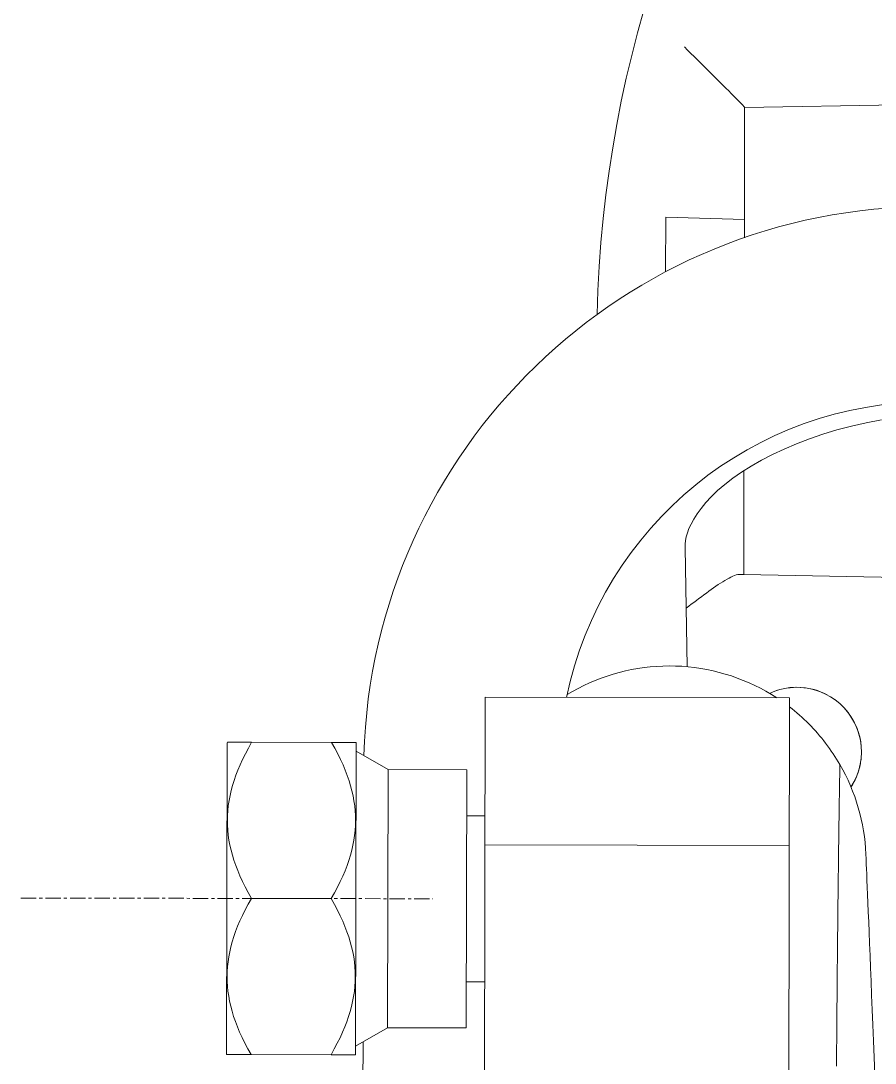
# Model space of a CAD drawing. Extents: x 766778 to 845620, y 133762 to 209800.
# Drawn here: x 786592.4 to 786661.9, y 191372.3 to 191457.1 of the extents above; entities that cross this region are included whole.
import ezdxf

# ---------------------------------------------------------------- set-up
doc = ezdxf.new("R2010")
doc.units = 0
doc.header["$MEASUREMENT"] = 0
doc.linetypes.add('CENTER', pattern=[2, 1.25, -0.25, 0.25, -0.25])
doc.layers.get('0').update_dxf_attribs({"color": 1, "linetype": 'CONTINUOUS'})
doc.layers.add('CENTER_LINES', color=1, linetype='CENTER')
doc.layers.add('LA-4748_SHOWN', color=2, linetype='CONTINUOUS', lineweight=53)

# ---------------------------------------------------------------- blocks, each defined once
blk = doc.blocks.new('ENGINE')
at = {"layer": 'CENTER_LINES', "color": 252, "lineweight": 5}
blk.add_line((945544.7, 206076.657), (945578.212, 206076.481), dxfattribs=at)
at = {"layer": 'LA-4748_SHOWN', "color": 252, "lineweight": 5}
for p, q in [((945598.915, 206145.699), (945599.183, 206145.434)), ((945599.183, 206145.434), (945599.451, 206145.167)), ((945599.451, 206145.167), (945599.72, 206144.899)), ((945599.72, 206144.899), (945599.991, 206144.629)), ((945599.991, 206144.629), (945600.261, 206144.36)), ((945600.261, 206144.36), (945600.53, 206144.091)), ((945600.53, 206144.091), (945600.796, 206143.825)), ((945600.796, 206143.825), (945601.059, 206143.561)), ((945601.059, 206143.561), (945601.318, 206143.302)), ((945601.318, 206143.302), (945601.571, 206143.048)), ((945601.571, 206143.048), (945601.818, 206142.8)), ((945601.818, 206142.8), (945602.058, 206142.558)), ((945602.058, 206142.558), (945602.289, 206142.325)), ((945602.289, 206142.325), (945602.51, 206142.102)), ((945602.51, 206142.102), (945602.721, 206141.888)), ((945602.721, 206141.888), (945602.919, 206141.687)), ((945602.919, 206141.687), (945603.102, 206141.5)), ((945603.102, 206141.5), (945603.27, 206141.328)), ((945603.27, 206141.328), (945603.42, 206141.173)), ((945603.42, 206141.173), (945603.549, 206141.039)), ((945603.549, 206141.039), (945603.655, 206140.928)), ((945603.655, 206140.928), (945603.735, 206140.842)), ((945603.735, 206140.842), (945603.785, 206140.785)), ((945603.747, 206130.16), (945603.802, 206140.761)), ((945603.785, 206140.785), (945603.802, 206140.761)), ((945603.802, 206140.76), (945619.547, 206140.952)), ((945597.355, 206131.849), (945597.332, 206127.405)), ((945603.754, 206131.641), (945597.355, 206131.849)), ((945613.612, 206115.079), (945614.856, 206115.32)), ((945610.076, 206114.153), (945611.218, 206114.494)), ((945611.218, 206114.494), (945612.398, 206114.803)), ((945612.398, 206114.803), (945613.612, 206115.079)), ((945607.92, 206113.385), (945608.975, 206113.782)), ((945608.975, 206113.782), (945610.076, 206114.153)), ((945605.961, 206112.519), (945606.914, 206112.963)), ((945606.914, 206112.963), (945607.92, 206113.385)), ((945604.226, 206111.578), (945605.064, 206112.056)), ((945605.064, 206112.056), (945605.961, 206112.519)), ((945602.733, 206110.593), (945603.448, 206111.089)), ((945603.448, 206111.089), (945604.226, 206111.578)), ((945603.602, 206102.761), (945603.647, 206111.22)), ((945601.5, 206109.595), (945602.083, 206110.093)), ((945602.083, 206110.093), (945602.733, 206110.593)), ((945600.984, 206109.103), (945601.5, 206109.595)), ((945600.144, 206108.156), (945600.533, 206108.622)), ((945600.533, 206108.622), (945600.984, 206109.103)), ((945599.544, 206107.283), (945599.816, 206107.708)), ((945599.816, 206107.708), (945600.144, 206108.156)), ((945599.157, 206106.514), (945599.327, 206106.884)), ((945599.327, 206106.884), (945599.544, 206107.283)), ((945598.88, 206105.54), (945598.938, 206105.847)), ((945598.938, 206105.847), (945599.029, 206106.17)), ((945599.029, 206106.17), (945599.157, 206106.514)), ((945598.843, 206104.958), (945598.849, 206105.245)), ((945598.849, 206105.245), (945598.88, 206105.54)), ((945598.975, 206095.28), (945598.843, 206104.958)), ((945602.401, 206102.485), (945602.237, 206102.393)), ((945602.558, 206102.566), (945602.401, 206102.485)), ((945602.709, 206102.636), (945602.558, 206102.566)), ((945602.851, 206102.693), (945602.709, 206102.636)), ((945602.984, 206102.736), (945602.851, 206102.693)), ((945603.107, 206102.762), (945602.984, 206102.736)), ((945603.219, 206102.769), (945603.107, 206102.762)), ((945603.602, 206102.761), (945603.219, 206102.769)), ((945603.602, 206102.761), (945603.602, 206102.761)), ((945603.602, 206102.761), (945620.263, 206102.382)), ((945601.146, 206101.688), (945600.951, 206101.551)), ((945601.338, 206101.82), (945601.146, 206101.688)), ((945601.527, 206101.948), (945601.338, 206101.82)), ((945601.711, 206102.069), (945601.527, 206101.948)), ((945601.891, 206102.185), (945601.711, 206102.069)), ((945602.067, 206102.293), (945601.891, 206102.185)), ((945602.237, 206102.393), (945602.067, 206102.293)), ((945599.941, 206100.818), (945599.735, 206100.666)), ((945600.146, 206100.97), (945599.941, 206100.818)), ((945600.351, 206101.119), (945600.146, 206100.97)), ((945600.553, 206101.266), (945600.351, 206101.119)), ((945600.753, 206101.41), (945600.553, 206101.266)), ((945600.951, 206101.551), (945600.753, 206101.41)), ((945599.116, 206100.204), (945598.91, 206100.049)), ((945599.322, 206100.358), (945599.116, 206100.204)), ((945599.529, 206100.512), (945599.322, 206100.358)), ((945599.735, 206100.666), (945599.529, 206100.512)), ((945592.945, 206094.696), (945593.441, 206094.834)), ((945593.441, 206094.834), (945593.941, 206094.955)), ((945593.941, 206094.955), (945594.444, 206095.061)), ((945594.444, 206095.061), (945594.95, 206095.151)), ((945594.95, 206095.151), (945595.459, 206095.224)), ((945595.459, 206095.224), (945595.971, 206095.281)), ((945595.971, 206095.281), (945596.483, 206095.321)), ((945596.483, 206095.321), (945596.997, 206095.345)), ((945596.997, 206095.345), (945597.511, 206095.353)), ((945597.511, 206095.353), (945598.025, 206095.343)), ((945598.025, 206095.343), (945598.538, 206095.316)), ((945598.538, 206095.316), (945599.05, 206095.273)), ((945599.05, 206095.273), (945599.561, 206095.213)), ((945599.561, 206095.213), (945600.07, 206095.137)), ((945600.07, 206095.137), (945600.576, 206095.045)), ((945600.576, 206095.045), (945601.078, 206094.937)), ((945601.078, 206094.937), (945601.578, 206094.813)), ((945601.578, 206094.813), (945602.072, 206094.673)), ((945590.547, 206093.777), (945591.014, 206093.991)), ((945591.014, 206093.991), (945591.488, 206094.19)), ((945591.488, 206094.19), (945591.968, 206094.374)), ((945591.968, 206094.374), (945592.454, 206094.543)), ((945592.454, 206094.543), (945592.945, 206094.696)), ((945602.072, 206094.673), (945602.563, 206094.517)), ((945602.563, 206094.517), (945603.048, 206094.346)), ((945603.048, 206094.346), (945603.527, 206094.159)), ((945603.527, 206094.159), (945604, 206093.957)), ((945604, 206093.957), (945604.466, 206093.741)), ((945589.19, 206093.044), (945589.635, 206093.303)), ((945589.635, 206093.303), (945590.087, 206093.547)), ((945590.087, 206093.547), (945590.547, 206093.777)), ((945604.466, 206093.741), (945604.925, 206093.509)), ((945604.925, 206093.509), (945605.376, 206093.262)), ((945605.376, 206093.262), (945605.819, 206093.001)), ((945606.082, 206093.262), (945605.671, 206093.09)), ((945606.496, 206093.395), (945606.082, 206093.262)), ((945606.911, 206093.491), (945606.496, 206093.395)), ((945607.328, 206093.55), (945606.911, 206093.491)), ((945607.745, 206093.576), (945607.328, 206093.55)), ((945608.162, 206093.571), (945607.745, 206093.576)), ((945608.579, 206093.532), (945608.162, 206093.571)), ((945608.994, 206093.46), (945608.579, 206093.532)), ((945609.408, 206093.352), (945608.994, 206093.46)), ((945609.82, 206093.205), (945609.408, 206093.352)), ((945610.228, 206093.019), (945609.82, 206093.205)), ((945582.347, 206056.169), (945582.54, 206092.85)), ((945607.29, 206092.72), (945582.54, 206092.85)), ((945605.819, 206093.001), (945606.253, 206092.726)), ((945607.097, 206056.039), (945607.29, 206092.72)), ((945610.627, 206092.796), (945610.228, 206093.019)), ((945611.011, 206092.536), (945610.627, 206092.796)), ((945611.373, 206092.242), (945611.011, 206092.536)), ((945607.286, 206091.985), (945607.49, 206091.823)), ((945607.49, 206091.823), (945607.693, 206091.657)), ((945607.693, 206091.657), (945607.892, 206091.489)), ((945607.892, 206091.489), (945608.089, 206091.317)), ((945611.709, 206091.917), (945611.373, 206092.242)), ((945612.012, 206091.562), (945611.709, 206091.917)), ((945612.281, 206091.184), (945612.012, 206091.562)), ((945608.089, 206091.317), (945608.282, 206091.142)), ((945608.282, 206091.142), (945608.473, 206090.963)), ((945608.473, 206090.963), (945608.661, 206090.782)), ((945608.661, 206090.782), (945608.846, 206090.598)), ((945608.846, 206090.598), (945609.029, 206090.411)), ((945612.514, 206090.788), (945612.281, 206091.184)), ((945612.709, 206090.378), (945612.514, 206090.788)), ((945609.029, 206090.411), (945609.208, 206090.22)), ((945609.208, 206090.22), (945609.384, 206090.027)), ((945609.384, 206090.027), (945609.556, 206089.831)), ((945609.556, 206089.831), (945609.726, 206089.633)), ((945612.866, 206089.961), (945612.709, 206090.378)), ((945612.984, 206089.54), (945612.866, 206089.961)), ((945561.387, 206063.904), (945561.521, 206089.233)), ((945561.521, 206089.233), (945561.556, 206089.268)), ((945561.556, 206089.268), (945563.521, 206089.258)), ((945563.521, 206089.258), (945563.253, 206088.787)), ((945563.521, 206089.258), (945570.021, 206089.224)), ((945570.021, 206089.224), (945570.283, 206088.75)), ((945571.986, 206089.214), (945570.021, 206089.224)), ((945571.887, 206063.849), (945572.021, 206089.178)), ((945572.021, 206089.178), (945571.986, 206089.213)), ((945609.726, 206089.633), (945609.892, 206089.432)), ((945609.892, 206089.432), (945610.056, 206089.228)), ((945610.056, 206089.228), (945610.215, 206089.021)), ((945610.215, 206089.021), (945610.372, 206088.812)), ((945613.066, 206089.12), (945612.984, 206089.54)), ((945613.113, 206088.705), (945613.066, 206089.12)), ((945563.007, 206088.325), (945562.781, 206087.873)), ((945563.253, 206088.787), (945563.007, 206088.325)), ((945570.283, 206088.75), (945570.525, 206088.286)), ((945570.525, 206088.286), (945570.746, 206087.831)), ((945574.607, 206087), (945572.017, 206088.513)), ((945610.372, 206088.812), (945610.525, 206088.6)), ((945610.525, 206088.6), (945610.674, 206088.386)), ((945610.674, 206088.386), (945610.82, 206088.169)), ((945610.82, 206088.169), (945610.963, 206087.95)), ((945613.126, 206088.3), (945613.113, 206088.705)), ((945613.113, 206087.949), (945613.12, 206088.067)), ((945613.12, 206088.067), (945613.125, 206088.184)), ((945613.125, 206088.184), (945613.126, 206088.3)), ((945562.577, 206087.431), (945562.392, 206087)), ((945562.781, 206087.873), (945562.577, 206087.431)), ((945570.746, 206087.831), (945570.946, 206087.387)), ((945570.946, 206087.387), (945571.126, 206086.954)), ((945610.963, 206087.95), (945611.101, 206087.729)), ((945611.101, 206087.729), (945611.236, 206087.505)), ((945611.236, 206087.505), (945611.367, 206087.28)), ((945611.365, 206087.177), (945611.366, 206087.199)), ((945611.365, 206087.153), (945611.365, 206087.177)), ((945611.366, 206087.234), (945611.367, 206087.248)), ((945611.366, 206087.218), (945611.366, 206087.234)), ((945611.366, 206087.199), (945611.366, 206087.218)), ((945611.367, 206087.278), (945611.367, 206087.28)), ((945611.367, 206087.274), (945611.367, 206087.278)), ((945611.367, 206087.268), (945611.367, 206087.274)), ((945611.367, 206087.259), (945611.367, 206087.268)), ((945611.367, 206087.248), (945611.367, 206087.259)), ((945612.982, 206087.107), (945613.01, 206087.228)), ((945613.01, 206087.228), (945613.034, 206087.349)), ((945613.034, 206087.349), (945613.056, 206087.47)), ((945613.056, 206087.47), (945613.074, 206087.591)), ((945613.074, 206087.591), (945613.09, 206087.711)), ((945613.09, 206087.711), (945613.103, 206087.831)), ((945613.103, 206087.831), (945613.113, 206087.949)), ((945562.227, 206086.576), (945562.08, 206086.158)), ((945562.392, 206087), (945562.227, 206086.576)), ((945571.126, 206086.954), (945571.286, 206086.528)), ((945571.286, 206086.528), (945571.429, 206086.108)), ((945574.497, 206066), (945574.607, 206087)), ((945574.607, 206087), (945581.009, 206086.966)), ((945580.899, 206065.966), (945581.009, 206086.966)), ((945611.346, 206086.292), (945611.348, 206086.361)), ((945611.348, 206086.361), (945611.349, 206086.428)), ((945611.349, 206086.428), (945611.351, 206086.492)), ((945611.351, 206086.492), (945611.352, 206086.554)), ((945611.352, 206086.554), (945611.353, 206086.613)), ((945611.353, 206086.613), (945611.354, 206086.669)), ((945611.354, 206086.669), (945611.355, 206086.723)), ((945611.355, 206086.723), (945611.356, 206086.775)), ((945611.356, 206086.775), (945611.357, 206086.824)), ((945611.357, 206086.824), (945611.358, 206086.871)), ((945611.358, 206086.871), (945611.359, 206086.915)), ((945611.359, 206086.915), (945611.36, 206086.956)), ((945611.36, 206086.956), (945611.361, 206086.995)), ((945611.361, 206086.995), (945611.362, 206087.032)), ((945611.362, 206087.032), (945611.363, 206087.066)), ((945611.363, 206087.098), (945611.364, 206087.127)), ((945611.363, 206087.066), (945611.363, 206087.098)), ((945611.364, 206087.127), (945611.365, 206087.153)), ((945612.702, 206086.259), (945612.752, 206086.379)), ((945612.752, 206086.379), (945612.798, 206086.5)), ((945612.798, 206086.5), (945612.841, 206086.621)), ((945612.841, 206086.621), (945612.881, 206086.742)), ((945612.881, 206086.742), (945612.918, 206086.863)), ((945612.918, 206086.863), (945612.952, 206086.985)), ((945612.952, 206086.985), (945612.982, 206087.107)), ((945561.951, 206085.744), (945561.839, 206085.335)), ((945562.08, 206086.158), (945561.951, 206085.744)), ((945571.429, 206086.108), (945571.554, 206085.694)), ((945571.554, 206085.694), (945571.661, 206085.283)), ((945611.33, 206085.465), (945611.332, 206085.559)), ((945611.332, 206085.559), (945611.333, 206085.651)), ((945611.333, 206085.651), (945611.335, 206085.739)), ((945611.335, 206085.739), (945611.337, 206085.826)), ((945611.337, 206085.826), (945611.339, 206085.91)), ((945611.339, 206085.91), (945611.34, 206085.991)), ((945611.34, 206085.991), (945611.342, 206086.07)), ((945611.342, 206086.07), (945611.344, 206086.147)), ((945611.344, 206086.147), (945611.345, 206086.221)), ((945611.345, 206086.221), (945611.346, 206086.292)), ((945612.264, 206085.446), (945612.335, 206085.558)), ((945612.335, 206085.558), (945612.404, 206085.672)), ((945612.404, 206085.672), (945612.47, 206085.788)), ((945612.47, 206085.788), (945612.533, 206085.904)), ((945612.533, 206085.904), (945612.592, 206086.022)), ((945612.592, 206086.022), (945612.649, 206086.14)), ((945612.649, 206086.14), (945612.702, 206086.259)), ((945561.744, 206084.928), (945561.666, 206084.523)), ((945561.839, 206085.335), (945561.744, 206084.928)), ((945571.661, 206085.283), (945571.752, 206084.875)), ((945571.752, 206084.875), (945571.826, 206084.469)), ((945611.311, 206084.511), (945611.314, 206084.627)), ((945611.314, 206084.627), (945611.316, 206084.74)), ((945611.316, 206084.74), (945611.318, 206084.851)), ((945611.318, 206084.851), (945611.32, 206084.96)), ((945611.32, 206084.96), (945611.322, 206085.066)), ((945611.322, 206085.066), (945611.324, 206085.169)), ((945611.324, 206085.169), (945611.326, 206085.27)), ((945611.326, 206085.27), (945611.328, 206085.369)), ((945611.328, 206085.369), (945611.33, 206085.465)), ((945561.604, 206084.12), (945561.56, 206083.718)), ((945561.666, 206084.523), (945561.604, 206084.12)), ((945571.826, 206084.469), (945571.883, 206084.066)), ((945571.883, 206084.066), (945571.923, 206083.664)), ((945611.285, 206083.081), (945611.3, 206083.897)), ((945611.3, 206083.897), (945611.302, 206084.025)), ((945611.302, 206084.025), (945611.305, 206084.15)), ((945611.305, 206084.15), (945611.307, 206084.273)), ((945611.307, 206084.273), (945611.309, 206084.393)), ((945611.309, 206084.393), (945611.311, 206084.511)), ((945561.533, 206083.317), (945561.522, 206082.917)), ((945561.56, 206083.718), (945561.533, 206083.317)), ((945571.923, 206083.664), (945571.946, 206083.263)), ((945571.946, 206083.263), (945571.952, 206082.862)), ((945582.489, 206083.208), (945580.989, 206083.216)), ((945611.28, 206082.79), (945611.283, 206082.937)), ((945611.283, 206082.937), (945611.285, 206083.081)), ((945611.288, 206083.223), (945611.29, 206083.362)), ((945611.29, 206083.362), (945611.293, 206083.5)), ((945611.293, 206083.5), (945611.295, 206083.634)), ((945611.295, 206083.634), (945611.298, 206083.767)), ((945561.522, 206082.917), (945561.529, 206082.517)), ((945561.529, 206082.517), (945561.552, 206082.116)), ((945561.552, 206082.116), (945561.592, 206081.714)), ((945571.942, 206082.462), (945571.914, 206082.061)), ((945571.952, 206082.862), (945571.942, 206082.462)), ((945611.267, 206082.022), (945611.269, 206082.18)), ((945611.269, 206082.18), (945611.272, 206082.336)), ((945611.272, 206082.336), (945611.275, 206082.49)), ((945611.275, 206082.49), (945611.277, 206082.641)), ((945611.277, 206082.641), (945611.28, 206082.79)), ((945561.592, 206081.714), (945561.649, 206081.311)), ((945561.649, 206081.311), (945561.723, 206080.905)), ((945571.809, 206081.257), (945571.731, 206080.853)), ((945571.87, 206081.66), (945571.809, 206081.257)), ((945571.914, 206082.061), (945571.87, 206081.66)), ((945611.252, 206081.196), (945611.255, 206081.366)), ((945611.255, 206081.366), (945611.258, 206081.534)), ((945611.258, 206081.534), (945611.261, 206081.699)), ((945611.261, 206081.699), (945611.264, 206081.862)), ((945611.264, 206081.862), (945611.267, 206082.022)), ((945561.723, 206080.905), (945561.813, 206080.498)), ((945561.813, 206080.498), (945561.921, 206080.087)), ((945571.636, 206080.446), (945571.524, 206080.037)), ((945571.731, 206080.853), (945571.636, 206080.446)), ((945607.227, 206080.72), (945582.477, 206080.85)), ((945611.238, 206080.313), (945611.241, 206080.494)), ((945611.241, 206080.494), (945611.244, 206080.673)), ((945611.244, 206080.673), (945611.247, 206080.85)), ((945611.247, 206080.85), (945611.249, 206081.024)), ((945611.249, 206081.024), (945611.252, 206081.196)), ((945561.921, 206080.087), (945562.046, 206079.672)), ((945562.046, 206079.672), (945562.189, 206079.253)), ((945571.394, 206079.623), (945571.247, 206079.205)), ((945571.524, 206080.037), (945571.394, 206079.623)), ((945611.222, 206079.372), (945611.225, 206079.565)), ((945611.225, 206079.565), (945611.229, 206079.755)), ((945611.229, 206079.755), (945611.232, 206079.943)), ((945611.232, 206079.943), (945611.235, 206080.129)), ((945611.235, 206080.129), (945611.238, 206080.313)), ((945613.457, 206079.982), (945613.463, 206079.826)), ((945613.463, 206079.826), (945613.465, 206079.763)), ((945613.465, 206079.763), (945613.469, 206079.675)), ((945613.469, 206079.675), (945613.478, 206079.442)), ((945562.189, 206079.253), (945562.35, 206078.827)), ((945562.35, 206078.827), (945562.529, 206078.394)), ((945571.082, 206078.781), (945570.898, 206078.35)), ((945571.247, 206079.205), (945571.082, 206078.781)), ((945611.21, 206078.578), (945611.213, 206078.78)), ((945611.213, 206078.78), (945611.216, 206078.979)), ((945611.216, 206078.979), (945611.219, 206079.177)), ((945611.219, 206079.177), (945611.222, 206079.372)), ((945613.478, 206079.442), (945613.489, 206079.145)), ((945613.489, 206079.145), (945613.503, 206078.784)), ((945613.503, 206078.784), (945613.519, 206078.358)), ((945562.529, 206078.394), (945562.729, 206077.951)), ((945562.729, 206077.951), (945562.95, 206077.497)), ((945570.694, 206077.909), (945570.468, 206077.457)), ((945570.898, 206078.35), (945570.694, 206077.909)), ((945611.197, 206077.747), (945611.2, 206077.958)), ((945611.2, 206077.958), (945611.203, 206078.167)), ((945611.203, 206078.167), (945611.207, 206078.374)), ((945611.207, 206078.374), (945611.21, 206078.578)), ((945613.519, 206078.358), (945613.538, 206077.868)), ((945613.538, 206077.868), (945613.559, 206077.314)), ((945562.95, 206077.497), (945563.191, 206077.032)), ((945563.191, 206077.032), (945563.454, 206076.558)), ((945570.222, 206076.995), (945569.954, 206076.524)), ((945570.468, 206077.457), (945570.222, 206076.995)), ((945611.184, 206076.881), (945611.187, 206077.101)), ((945611.187, 206077.101), (945611.19, 206077.319)), ((945611.19, 206077.319), (945611.194, 206077.534)), ((945611.194, 206077.534), (945611.197, 206077.747)), ((945613.559, 206077.314), (945613.582, 206076.699)), ((945563.454, 206076.558), (945563.187, 206076.087)), ((945563.454, 206076.558), (945569.954, 206076.524)), ((945569.954, 206076.524), (945570.216, 206076.05)), ((945611.17, 206075.978), (945611.174, 206076.207)), ((945611.174, 206076.207), (945611.177, 206076.434)), ((945611.177, 206076.434), (945611.181, 206076.658)), ((945611.181, 206076.658), (945611.184, 206076.881)), ((945613.582, 206076.699), (945613.607, 206076.022)), ((945562.94, 206075.625), (945562.714, 206075.173)), ((945563.187, 206076.087), (945562.94, 206075.625)), ((945570.216, 206076.05), (945570.458, 206075.586)), ((945570.458, 206075.586), (945570.679, 206075.132)), ((945611.16, 206075.277), (945611.164, 206075.513)), ((945611.164, 206075.513), (945611.167, 206075.746)), ((945611.167, 206075.746), (945611.17, 206075.978)), ((945613.607, 206076.022), (945613.635, 206075.285)), ((945562.51, 206074.732), (945562.325, 206074.3)), ((945562.714, 206075.173), (945562.51, 206074.732)), ((945570.679, 206075.132), (945570.879, 206074.688)), ((945570.879, 206074.688), (945571.059, 206074.254)), ((945611.147, 206074.311), (945611.15, 206074.555)), ((945611.15, 206074.555), (945611.154, 206074.798)), ((945611.154, 206074.798), (945611.157, 206075.038)), ((945611.157, 206075.038), (945611.16, 206075.277)), ((945613.635, 206075.285), (945613.664, 206074.489)), ((945613.664, 206074.489), (945613.696, 206073.635)), ((945562.16, 206073.876), (945562.013, 206073.458)), ((945562.325, 206074.3), (945562.16, 206073.876)), ((945571.059, 206074.254), (945571.22, 206073.828)), ((945571.22, 206073.828), (945571.362, 206073.409)), ((945611.136, 206073.563), (945611.14, 206073.814)), ((945611.14, 206073.814), (945611.143, 206074.064)), ((945611.143, 206074.064), (945611.147, 206074.311)), ((945613.696, 206073.635), (945613.729, 206072.724)), ((945561.884, 206073.045), (945561.772, 206072.635)), ((945562.013, 206073.458), (945561.884, 206073.045)), ((945571.362, 206073.409), (945571.487, 206072.994)), ((945571.487, 206072.994), (945571.595, 206072.583)), ((945611.122, 206072.535), (945611.126, 206072.795)), ((945611.126, 206072.795), (945611.129, 206073.053)), ((945611.129, 206073.053), (945611.133, 206073.309)), ((945611.133, 206073.309), (945611.136, 206073.563)), ((945561.677, 206072.228), (945561.599, 206071.823)), ((945561.772, 206072.635), (945561.677, 206072.228)), ((945571.595, 206072.583), (945571.685, 206072.175)), ((945571.685, 206072.175), (945571.759, 206071.77)), ((945611.112, 206071.741), (945611.115, 206072.008)), ((945611.115, 206072.008), (945611.119, 206072.272)), ((945611.119, 206072.272), (945611.122, 206072.535)), ((945613.729, 206072.724), (945613.765, 206071.757)), ((945561.538, 206071.42), (945561.493, 206071.018)), ((945561.599, 206071.823), (945561.538, 206071.42)), ((945571.759, 206071.77), (945571.816, 206071.366)), ((945571.816, 206071.366), (945571.856, 206070.964)), ((945611.101, 206070.927), (945611.105, 206071.2)), ((945611.105, 206071.2), (945611.108, 206071.472)), ((945611.108, 206071.472), (945611.112, 206071.741)), ((945613.765, 206071.757), (945613.802, 206070.735)), ((945561.466, 206070.618), (945561.456, 206070.217)), ((945561.456, 206070.217), (945561.462, 206069.817)), ((945561.493, 206071.018), (945561.466, 206070.618)), ((945571.856, 206070.964), (945571.879, 206070.563)), ((945571.879, 206070.563), (945571.886, 206070.162)), ((945611.091, 206070.094), (945611.094, 206070.374)), ((945611.094, 206070.374), (945611.098, 206070.652)), ((945611.098, 206070.652), (945611.101, 206070.927)), ((945613.802, 206070.735), (945613.841, 206069.658)), ((945561.462, 206069.817), (945561.485, 206069.416)), ((945561.485, 206069.416), (945561.525, 206069.014)), ((945571.847, 206069.362), (945571.803, 206068.96)), ((945571.875, 206069.762), (945571.847, 206069.362)), ((945571.886, 206070.162), (945571.875, 206069.762)), ((945582.418, 206069.708), (945580.918, 206069.716)), ((945611.08, 206069.242), (945611.084, 206069.528)), ((945611.084, 206069.528), (945611.087, 206069.812)), ((945611.087, 206069.812), (945611.091, 206070.094)), ((945613.841, 206069.658), (945613.882, 206068.524)), ((945561.525, 206069.014), (945561.582, 206068.611)), ((945561.582, 206068.611), (945561.656, 206068.206)), ((945571.742, 206068.557), (945571.664, 206068.153)), ((945571.803, 206068.96), (945571.742, 206068.557)), ((945611.07, 206068.371), (945611.073, 206068.663)), ((945611.073, 206068.663), (945611.077, 206068.954)), ((945611.077, 206068.954), (945611.08, 206069.242)), ((945613.882, 206068.524), (945613.925, 206067.335)), ((945561.656, 206068.206), (945561.747, 206067.798)), ((945561.747, 206067.798), (945561.854, 206067.387)), ((945571.569, 206067.746), (945571.457, 206067.337)), ((945571.664, 206068.153), (945571.569, 206067.746)), ((945611.059, 206067.481), (945611.063, 206067.78)), ((945611.063, 206067.78), (945611.066, 206068.076)), ((945611.066, 206068.076), (945611.07, 206068.371)), ((945561.854, 206067.387), (945561.979, 206066.972)), ((945561.979, 206066.972), (945562.122, 206066.553)), ((945571.328, 206066.923), (945571.18, 206066.505)), ((945571.457, 206067.337), (945571.328, 206066.923)), ((945611.049, 206066.572), (945611.052, 206066.877)), ((945611.052, 206066.877), (945611.056, 206067.18)), ((945611.056, 206067.18), (945611.059, 206067.481)), ((945613.925, 206067.335), (945613.97, 206066.093)), ((945562.122, 206066.553), (945562.283, 206066.128)), ((945562.283, 206066.128), (945562.463, 206065.694)), ((945571.015, 206066.082), (945570.831, 206065.65)), ((945571.18, 206066.505), (945571.015, 206066.082)), ((945574.497, 206066), (945571.891, 206064.514)), ((945574.497, 206066), (945580.899, 206065.966)), ((945611.042, 206065.956), (945611.045, 206066.265)), ((945611.045, 206066.265), (945611.049, 206066.572)), ((945613.97, 206066.093), (945614.017, 206064.799)), ((945562.463, 206065.694), (945562.662, 206065.251)), ((945562.662, 206065.251), (945562.883, 206064.797)), ((945570.627, 206065.209), (945570.401, 206064.757)), ((945570.831, 206065.65), (945570.627, 206065.209)), ((945611.032, 206065.016), (945611.035, 206065.331)), ((945611.035, 206065.331), (945611.039, 206065.644)), ((945611.039, 206065.644), (945611.042, 206065.956)), ((945562.883, 206064.797), (945563.124, 206064.332)), ((945563.124, 206064.332), (945563.387, 206063.858)), ((945570.155, 206064.296), (945569.887, 206063.824)), ((945570.401, 206064.757), (945570.155, 206064.296)), ((945572.452, 206055.862), (945572.499, 206064.861)), ((945611.021, 206064.058), (945611.025, 206064.379)), ((945611.025, 206064.379), (945611.028, 206064.699)), ((945611.028, 206064.699), (945611.032, 206065.016)), ((945614.017, 206064.799), (945614.065, 206063.454)), ((945561.387, 206063.904), (945561.422, 206063.869)), ((945563.387, 206063.858), (945561.422, 206063.869)), ((945563.387, 206063.858), (945569.887, 206063.824)), ((945569.887, 206063.824), (945571.852, 206063.814)), ((945571.887, 206063.849), (945571.852, 206063.814)), ((945611.015, 206063.41), (945611.018, 206063.735)), ((945611.018, 206063.735), (945611.021, 206064.058)), ((945614.065, 206063.454), (945614.115, 206062.06)), ((945611.008, 206062.753), (945611.011, 206063.082)), ((945611.011, 206063.082), (945611.015, 206063.41))]:
    blk.add_line(p, q, dxfattribs=at)
for centre, radius, start, end in [((945618.654, 206086.6), 46.04, 89.69862, 178.07147), ((945618.654, 206086.6), 30.16, 89.69862, 168.10661), ((945607.873, 206088.327), 5.25, 61.99132, 111.36226), ((945607.873, 206088.327), 5.25, 326.73672, 53.93699), ((945597.468, 206079.353), 16.001, 2.25412, 29.69733)]:
    blk.add_arc(centre, radius, start, end, dxfattribs=at)
blk.add_ellipse((945688.685, 206121.315), major_axis=(0.51, 96.997), ratio=0.999848, start_param=0.292702, end_param=1.548867, dxfattribs=at)

msp = doc.modelspace()

# ---------------------------------------------------------------- block references
at = {"color": 7, "linetype": 'Continuous', "rotation": 0.1984573570547499}
msp.add_blockref('ENGINE', (-158232.80366, -17964.77499), dxfattribs=at)

doc.saveas('drawing.dxf')
